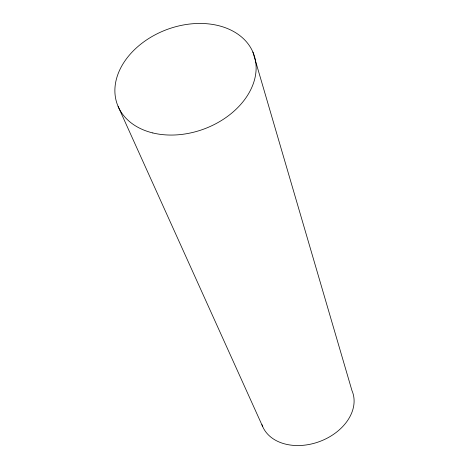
<?xml version="1.0" encoding="UTF-8"?>
<svg xmlns="http://www.w3.org/2000/svg" width="469" height="469" viewBox="0 0 469 469"><rect width="100%" height="100%" fill="white"/><g stroke="black" fill="none" stroke-linecap="round" stroke-linejoin="round"><path stroke-width="0.7" d="M118.118 106.469L262.704 426.614M252.891 52.041L351.955 390.571A48.149 35.157 -20.3 0 1 319.993 441.388A48.149 35.157 -20.3 0 1 261.942 424.644M152.812 132.95A72.701 53.085 -20.3 0 0 256.068 65.584A72.701 53.085 -20.3 0 0 147.629 39.232A72.701 53.085 -20.3 0 0 152.812 132.95"/></g></svg>
